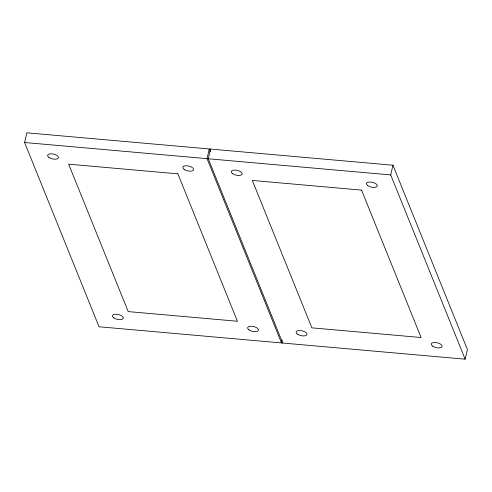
<?xml version="1.0" encoding="UTF-8"?>
<svg xmlns="http://www.w3.org/2000/svg" width="492" height="492" viewBox="0 0 492 492"><rect width="100%" height="100%" fill="white"/><g stroke="black" fill="none" stroke-linecap="round" stroke-linejoin="round"><path stroke-width="0.74" d="M24.6 142.508L26.845 132.809L392.954 165.226L467.4 349.492L465.155 359.191L99.046 326.774L24.6 142.508L390.709 174.924L465.155 359.191M210.508 149.076L208.264 158.768L282.709 343.035M282.18 339.941L281.492 342.924L207.046 158.658L209.291 148.965L210.441 151.813M390.709 174.924L392.954 165.226M177.876 173.848L68.652 164.174L128.215 311.59L237.433 321.258L177.876 173.848M361.54 190.109L252.316 180.435L311.879 327.85L421.097 337.518L361.54 190.109M367.788 185.662A5.566 2.485 13 0 0 377.038 186.48A5.566 2.485 13 0 0 370.784 182.04A5.566 2.485 13 0 0 367.788 185.662M232.636 173.694A5.566 2.485 13 0 0 241.886 174.519A5.566 2.485 13 0 0 235.631 170.078A5.566 2.485 13 0 0 232.636 173.694M432.622 346.128A5.566 2.485 13 0 0 441.871 346.946A5.566 2.485 13 0 0 435.617 342.506A5.566 2.485 13 0 0 432.622 346.128M297.469 334.16A5.566 2.485 13 0 0 306.713 334.978A5.566 2.485 13 0 0 300.464 330.538A5.566 2.485 13 0 0 297.469 334.16M184.125 169.402A5.566 2.485 13 0 0 193.374 170.22A5.566 2.485 13 0 0 187.12 165.779A5.566 2.485 13 0 0 184.125 169.402M48.972 157.434A5.566 2.485 13 0 0 58.216 158.252A5.566 2.485 13 0 0 51.968 153.811A5.566 2.485 13 0 0 48.972 157.434M248.958 329.868A5.566 2.485 13 0 0 258.208 330.686A5.566 2.485 13 0 0 251.953 326.245A5.566 2.485 13 0 0 248.958 329.868M113.806 317.9A5.566 2.485 13 0 0 123.049 318.718A5.566 2.485 13 0 0 116.801 314.277A5.566 2.485 13 0 0 113.806 317.9"/></g></svg>
